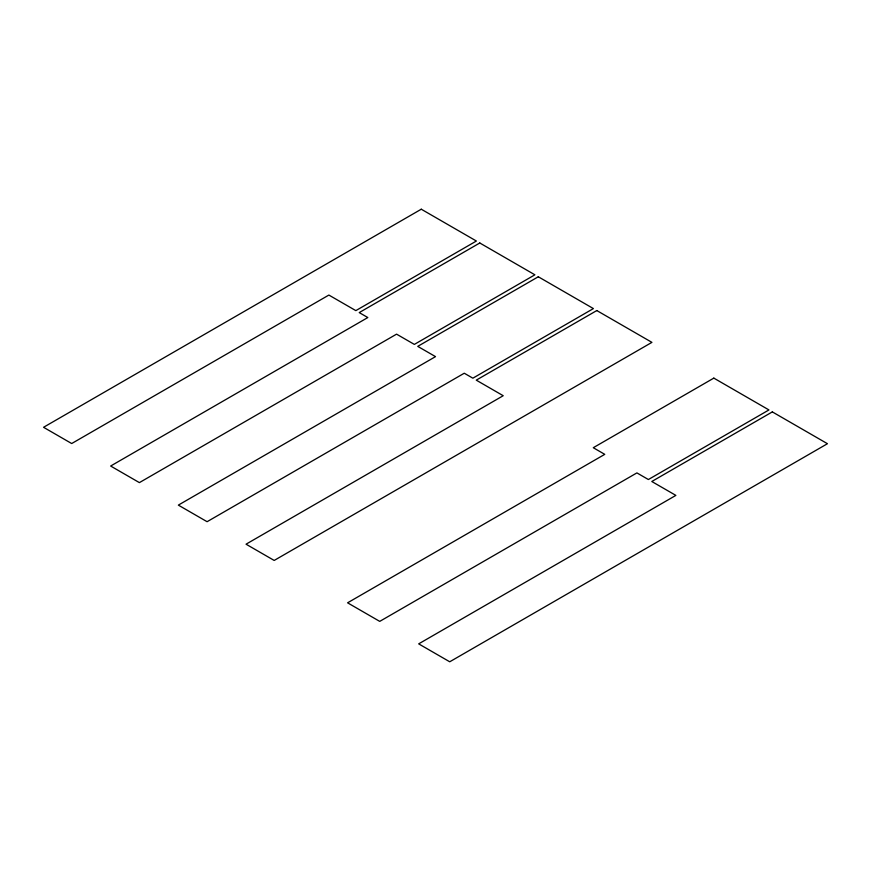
<?xml version="1.0" encoding="UTF-8"?>
<svg xmlns="http://www.w3.org/2000/svg" width="871" height="871" viewBox="0 0 871 871"><rect width="100%" height="100%" fill="white"/><g stroke="black" fill="none" stroke-linecap="round" stroke-linejoin="round"><path stroke-width="1.31" d="M421.27 209.214L43.55 427.291L71.694 443.535L328.879 295.062L355.836 310.62L476.383 241.027L421.27 209.214M479.79 242.987L359.233 312.591L367.823 317.545L110.65 466.029L139.393 482.621L396.566 334.148L414.346 344.404L534.892 274.811L479.79 242.987M538.3 276.771L417.742 346.375L435.522 356.631L178.348 505.115L207.091 521.707L464.265 373.224L472.855 378.188L593.401 308.584L538.3 276.771M596.809 310.555L476.263 380.148L503.22 395.717L246.047 544.19L274.191 560.445L651.922 342.368L596.809 310.555M713.828 378.112L593.282 447.716L604.757 454.346L347.583 602.819L379.734 621.382L636.908 472.899L648.383 479.529L768.941 409.936L713.828 378.112M772.337 411.896L651.791 481.5L675.863 495.392L418.679 643.865L449.73 661.786L827.45 443.709L772.337 411.896"/></g></svg>
